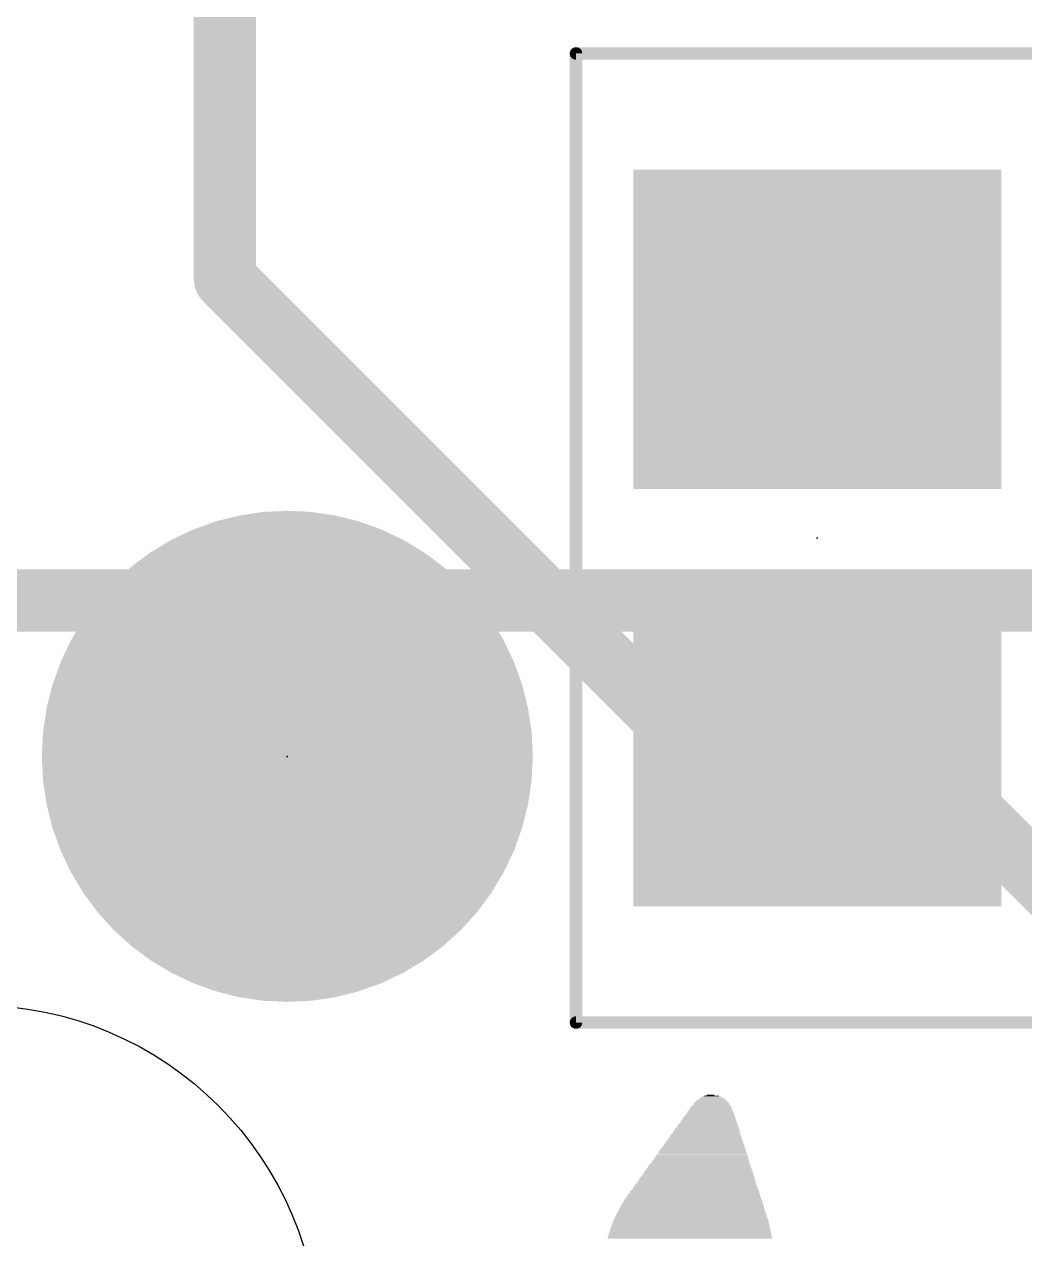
# Model space of a CAD drawing. Extents: x -1.7 to 23.1, y -5.6 to 23.3.
# Drawn here: x 2.231 to 6.306, y 2.481 to 7.426 of the extents above; entities that cross this region are included whole.
import ezdxf

# ---------------------------------------------------------------- set-up
doc = ezdxf.new("R2010")
doc.units = 0
for name, color, linetype in [('1', 12, 'CONTINUOUS'), ('16', 132, 'CONTINUOUS'), ('20', 53, 'CONTINUOUS'), ('21', 53, 'CONTINUOUS'), ('23', 53, 'CONTINUOUS'), ('39', 12, 'CONTINUOUS'), ('41', 12, 'CONTINUOUS')]:
    doc.layers.add(name, color=color, linetype=linetype)

# ---------------------------------------------------------------- blocks, each defined once
blk = doc.blocks.new('RECT')
blk.add_solid([(-0.5, -0.5), (0.5, -0.5), (-0.5, 0.5), (0.5, 0.5)])
blk = doc.blocks.new('PIE')
at = {"const_width": 0.5}
blk.add_lwpolyline([(0, -0.25, 1), (0, 0.25, 1), (0, -0.25)], format="xyb", dxfattribs=at)

msp = doc.modelspace()

# ---------------------------------------------------------------- linework, layer by layer
at = {"layer": '1', "const_width": 0.254}
for points in [[(3.048, 6.389), (3.048, 9.144)], [(4.992, 4.445), (3.048, 6.389)], [(5.8284, 4.484), (5.461, 4.484)], [(7.6708, 2.6416), (5.8284, 4.484)], [(4.992, 4.445), (5.3668, 4.445)]]:
    msp.add_lwpolyline(points, dxfattribs=at)
at = {"layer": '1'}
for points, const_width in [([(3.0929, 6.4339, 1), (3.0031, 6.3441)], 0.127), ([(2.9845, 6.389, 1), (3.1115, 6.389)], 0.127), ([(5.3668, 4.445, 0.1989), (5.461, 4.484)], 0.254), ([(5.461, 4.5475, 1), (5.461, 4.4205)], 0.127), ([(5.5059, 4.4391, 1), (5.4161, 4.5289)], 0.127), ([(5.8733, 4.5289, 1), (5.7835, 4.4391)], 0.127), ([(5.8284, 4.4205, 1), (5.8284, 4.5475)], 0.127), ([(4.992, 4.5085, 1), (4.992, 4.3815)], 0.127), ([(4.9471, 4.4001, 1), (5.0369, 4.4899)], 0.127), ([(5.3668, 4.5085, 1), (5.3668, 4.3815)], 0.127), ([(5.3668, 4.3815, 1), (5.3668, 4.5085)], 0.127)]:
    msp.add_lwpolyline(points, format="xyb", dxfattribs=dict(at, const_width=const_width))
at = {"layer": '16', "const_width": 0.254}
msp.add_lwpolyline([(19.05, 5.08), (1.27, 5.08)], dxfattribs=at)
at = {"layer": '20'}
msp.add_circle((2.032, 2.032), 1.4, dxfattribs=at)
at = {"layer": '23'}
for p in [(5.461, 5.334), (3.302, 4.445)]:
    msp.add_point(p, dxfattribs=at)
at = {"layer": '39', "const_width": 0.0508}
for points in [[(4.478, 3.361), (4.478, 7.307)], [(4.478, 7.307), (6.444, 7.307)], [(6.444, 3.361), (4.478, 3.361)]]:
    msp.add_lwpolyline(points, dxfattribs=at)
at = {"layer": '39'}
for points, const_width in [([(4.4907, 7.307, 1), (4.4653, 7.307)], 0.0254), ([(4.478, 7.3197, 1), (4.478, 7.2943)], 0.0254), ([(3.302, 5.195, 0.4142), (2.552, 4.445)], 0.5), ([(4.052, 4.445, 0.4142), (3.302, 5.195)], 0.5), ([(3.302, 5.32, 1), (3.302, 5.07)], 0.25), ([(3.302, 5.07, 1), (3.302, 5.32)], 0.25), ([(2.552, 4.445, 0.4142), (3.302, 3.695)], 0.5), ([(2.677, 4.445, 1), (2.427, 4.445)], 0.25), ([(3.302, 3.695, 0.4142), (4.052, 4.445)], 0.5), ([(4.177, 4.445, 1), (3.927, 4.445)], 0.25), ([(2.427, 4.445, 1), (2.677, 4.445)], 0.25), ([(3.927, 4.445, 1), (4.177, 4.445)], 0.25), ([(3.302, 3.82, 1), (3.302, 3.57)], 0.25), ([(3.302, 3.57, 1), (3.302, 3.82)], 0.25), ([(4.478, 3.3737, 1), (4.478, 3.3483)], 0.0254), ([(4.4653, 3.361, 1), (4.4907, 3.361)], 0.0254)]:
    msp.add_lwpolyline(points, format="xyb", dxfattribs=dict(at, const_width=const_width))
at = {"layer": '41'}
for points, const_width in [([(3.302, 5.195, 0.4142), (2.552, 4.445)], 0.5), ([(4.052, 4.445, 0.4142), (3.302, 5.195)], 0.5), ([(3.302, 5.32, 1), (3.302, 5.07)], 0.25), ([(3.302, 5.07, 1), (3.302, 5.32)], 0.25), ([(2.552, 4.445, 0.4142), (3.302, 3.695)], 0.5), ([(2.677, 4.445, 1), (2.427, 4.445)], 0.25), ([(3.302, 3.695, 0.4142), (4.052, 4.445)], 0.5), ([(4.177, 4.445, 1), (3.927, 4.445)], 0.25), ([(2.427, 4.445, 1), (2.677, 4.445)], 0.25), ([(3.927, 4.445, 1), (4.177, 4.445)], 0.25), ([(3.302, 3.82, 1), (3.302, 3.57)], 0.25), ([(3.302, 3.57, 1), (3.302, 3.82)], 0.25)]:
    msp.add_lwpolyline(points, format="xyb", dxfattribs=dict(at, const_width=const_width))

# ---------------------------------------------------------------- block references
at = {"layer": '1', "xscale": 1.3, "yscale": 1.5, "rotation": 90}
for p in [(5.461, 6.184), (5.461, 4.484)]:
    msp.add_blockref('RECT', p, dxfattribs=at)
at = {"layer": '1'}
msp.add_blockref('PIE', (3.302, 4.445), dxfattribs=at)
at = {"layer": '21'}
for p, xscale, yscale in [((5.0261, 3.0658), 0.0305, 0.0038), ((5.0279, 3.0163), 0.1638, 0.0039), ((5.0298, 3.0201), 0.16, 0.0038), ((5.0298, 3.0239), 0.1524, 0.0038), ((5.0298, 3.0315), 0.1448, 0.0038), ((5.0298, 3.0277), 0.1448, 0.0038), ((5.0299, 3.0353), 0.1371, 0.0038), ((5.0299, 3.0391), 0.1295, 0.0038), ((5.0299, 3.0429), 0.1219, 0.0038), ((5.0299, 3.0467), 0.1143, 0.0038), ((5.0318, 3.0505), 0.1029, 0.0038), ((5.0299, 3.0544), 0.0915, 0.0039), ((5.0298, 3.0582), 0.0762, 0.0038), ((5.0299, 3.062), 0.0609, 0.0038), ((5.0203, 2.9705), 0.2172, 0.0038), ((5.0203, 2.9667), 0.2172, 0.0038), ((5.0203, 2.9743), 0.2096, 0.0038), ((5.0222, 2.9782), 0.2058, 0.0039), ((5.0223, 2.9858), 0.1981, 0.0038), ((5.0242, 2.982), 0.2019, 0.0038), ((5.0242, 2.9896), 0.1943, 0.0038), ((5.0261, 2.9934), 0.1905, 0.0038), ((5.0242, 2.9972), 0.1867, 0.0038), ((5.0261, 3.001), 0.1829, 0.0038), ((5.0261, 3.0048), 0.1753, 0.0038), ((5.028, 3.0124), 0.1715, 0.0038), ((5.028, 3.0086), 0.1715, 0.0038), ((5.0088, 2.9172), 0.2705, 0.0038), ((5.0107, 2.921), 0.2667, 0.0038), ((5.0107, 2.9286), 0.2591, 0.0038), ((5.0126, 2.9248), 0.2629, 0.0038), ((5.0127, 2.9324), 0.2552, 0.0038), ((5.0146, 2.9362), 0.2514, 0.0038), ((5.0146, 2.9439), 0.2438, 0.0038), ((5.0146, 2.9401), 0.2438, 0.0039), ((5.0165, 2.9477), 0.24, 0.0038), ((5.0165, 2.9515), 0.2324, 0.0038), ((5.0184, 2.9591), 0.2286, 0.0038), ((5.0184, 2.9553), 0.2286, 0.0038), ((5.0184, 2.9629), 0.221, 0.0038), ((4.9994, 2.8677), 0.3201, 0.0038), ((5.0013, 2.8753), 0.3163, 0.0038), ((5.0013, 2.8715), 0.3163, 0.0038), ((5.0013, 2.8791), 0.3086, 0.0038), ((5.0032, 2.8829), 0.3048, 0.0038), ((5.0032, 2.8905), 0.2972, 0.0038), ((5.0051, 2.8867), 0.301, 0.0038), ((5.0051, 2.8943), 0.2934, 0.0038), ((5.0051, 2.902), 0.2857, 0.0039), ((5.007, 2.8981), 0.2896, 0.0038), ((5.007, 2.9058), 0.2819, 0.0038), ((5.0088, 2.9096), 0.2781, 0.0038), ((5.0088, 2.9134), 0.2705, 0.0038), ((4.9898, 2.8219), 0.3696, 0.0038), ((4.9917, 2.8181), 0.3734, 0.0038), ((4.9918, 2.8258), 0.3657, 0.0039), ((4.9937, 2.8296), 0.3619, 0.0038), ((4.9937, 2.8372), 0.3543, 0.0038), ((4.9937, 2.8334), 0.3543, 0.0038), ((4.9956, 2.841), 0.3505, 0.0038), ((4.9956, 2.8486), 0.3429, 0.0038), ((4.9956, 2.8448), 0.3429, 0.0038), ((4.9975, 2.8524), 0.3391, 0.0038), ((4.9975, 2.8562), 0.3315, 0.0038), ((4.9994, 2.8639), 0.3277, 0.0039), ((4.9994, 2.86), 0.3277, 0.0038), ((4.9803, 2.7686), 0.4268, 0.0038), ((4.9804, 2.7724), 0.4191, 0.0038), ((4.9823, 2.78), 0.4153, 0.0038), ((4.9823, 2.7762), 0.4153, 0.0038), ((4.9822, 2.7838), 0.4076, 0.0038), ((4.9841, 2.7877), 0.4038, 0.0039), ((4.9841, 2.7953), 0.3962, 0.0038), ((4.986, 2.7915), 0.4, 0.0038), ((4.986, 2.7991), 0.3924, 0.0038), ((4.9879, 2.8029), 0.3886, 0.0038), ((4.9879, 2.8105), 0.381, 0.0038), ((4.9879, 2.8067), 0.381, 0.0038), ((4.9898, 2.8143), 0.3772, 0.0038), ((4.9708, 2.7191), 0.4762, 0.0038), ((4.9708, 2.7267), 0.4686, 0.0038), ((4.9727, 2.7229), 0.4724, 0.0038), ((4.9727, 2.7305), 0.4648, 0.0038), ((4.9746, 2.7343), 0.461, 0.0038), ((4.9746, 2.7419), 0.4534, 0.0038), ((4.9746, 2.7381), 0.4534, 0.0038), ((4.9765, 2.7457), 0.4496, 0.0038), ((4.9765, 2.7534), 0.442, 0.0038), ((4.9765, 2.7496), 0.442, 0.0039), ((4.9784, 2.7572), 0.4382, 0.0038), ((4.9784, 2.761), 0.4306, 0.0038), ((4.9803, 2.7648), 0.4268, 0.0038), ((4.9613, 2.6734), 0.5257, 0.0039), ((4.9613, 2.6695), 0.5257, 0.0038), ((4.9613, 2.6772), 0.5181, 0.0038), ((4.9632, 2.681), 0.5143, 0.0038), ((4.9632, 2.6886), 0.5067, 0.0038), ((4.9651, 2.6848), 0.5105, 0.0038), ((4.9651, 2.6924), 0.5029, 0.0038), ((4.9651, 2.7), 0.4953, 0.0038), ((4.967, 2.6962), 0.4991, 0.0038), ((4.967, 2.7038), 0.4915, 0.0038), ((4.9689, 2.7076), 0.4877, 0.0038), ((4.9689, 2.7153), 0.4801, 0.0038), ((4.9689, 2.7115), 0.4801, 0.0039), ((4.9518, 2.62), 0.5753, 0.0038), ((4.9537, 2.6276), 0.5715, 0.0038), ((4.9537, 2.6238), 0.5715, 0.0038), ((4.9537, 2.6353), 0.5639, 0.0039), ((4.9537, 2.6314), 0.5639, 0.0038), ((4.9556, 2.6391), 0.5601, 0.0038), ((4.9556, 2.6467), 0.5525, 0.0038), ((4.9556, 2.6429), 0.5525, 0.0038), ((4.9575, 2.6505), 0.5487, 0.0038), ((4.9575, 2.6581), 0.5411, 0.0038), ((4.9575, 2.6543), 0.5411, 0.0038), ((4.9594, 2.6619), 0.5373, 0.0038), ((4.9594, 2.6657), 0.5295, 0.0038), ((4.946, 2.5705), 0.6172, 0.0038), ((4.9479, 2.5781), 0.6134, 0.0038), ((4.9479, 2.5743), 0.6134, 0.0038), ((4.9479, 2.5857), 0.6058, 0.0038), ((4.9479, 2.5819), 0.6058, 0.0038), ((4.9479, 2.5933), 0.5982, 0.0038), ((4.9498, 2.5895), 0.602, 0.0038), ((4.9498, 2.601), 0.5944, 0.0038), ((4.9498, 2.5972), 0.5944, 0.0039), ((4.9499, 2.6086), 0.5867, 0.0038), ((4.9499, 2.6048), 0.5867, 0.0038), ((4.9518, 2.6162), 0.5829, 0.0038), ((4.9518, 2.6124), 0.5829, 0.0038), ((4.9442, 2.5248), 0.6515, 0.0038), ((4.9442, 2.521), 0.6515, 0.0039), ((4.9442, 2.5362), 0.6439, 0.0038), ((4.9442, 2.5324), 0.6439, 0.0038), ((4.9442, 2.5286), 0.6439, 0.0038), ((4.9441, 2.5438), 0.6362, 0.0038), ((4.9461, 2.54), 0.6401, 0.0038), ((4.946, 2.5552), 0.6324, 0.0038), ((4.946, 2.5514), 0.6324, 0.0038), ((4.946, 2.5476), 0.6324, 0.0038), ((4.946, 2.5629), 0.6248, 0.0038), ((4.946, 2.5591), 0.6248, 0.0039), ((4.9479, 2.5667), 0.621, 0.0038), ((4.9403, 2.4905), 0.6668, 0.0038), ((4.9422, 2.4867), 0.6706, 0.0038), ((4.9422, 2.4829), 0.6706, 0.0039), ((4.9422, 2.5019), 0.663, 0.0038), ((4.9422, 2.4981), 0.663, 0.0038), ((4.9422, 2.4943), 0.663, 0.0038), ((4.9422, 2.5133), 0.6554, 0.0038), ((4.9422, 2.5095), 0.6554, 0.0038), ((4.9441, 2.5057), 0.6592, 0.0038), ((4.9442, 2.5171), 0.6515, 0.0038)]:
    msp.add_blockref('RECT', p, dxfattribs=dict(at, xscale=xscale, yscale=yscale))

doc.saveas('drawing.dxf')
